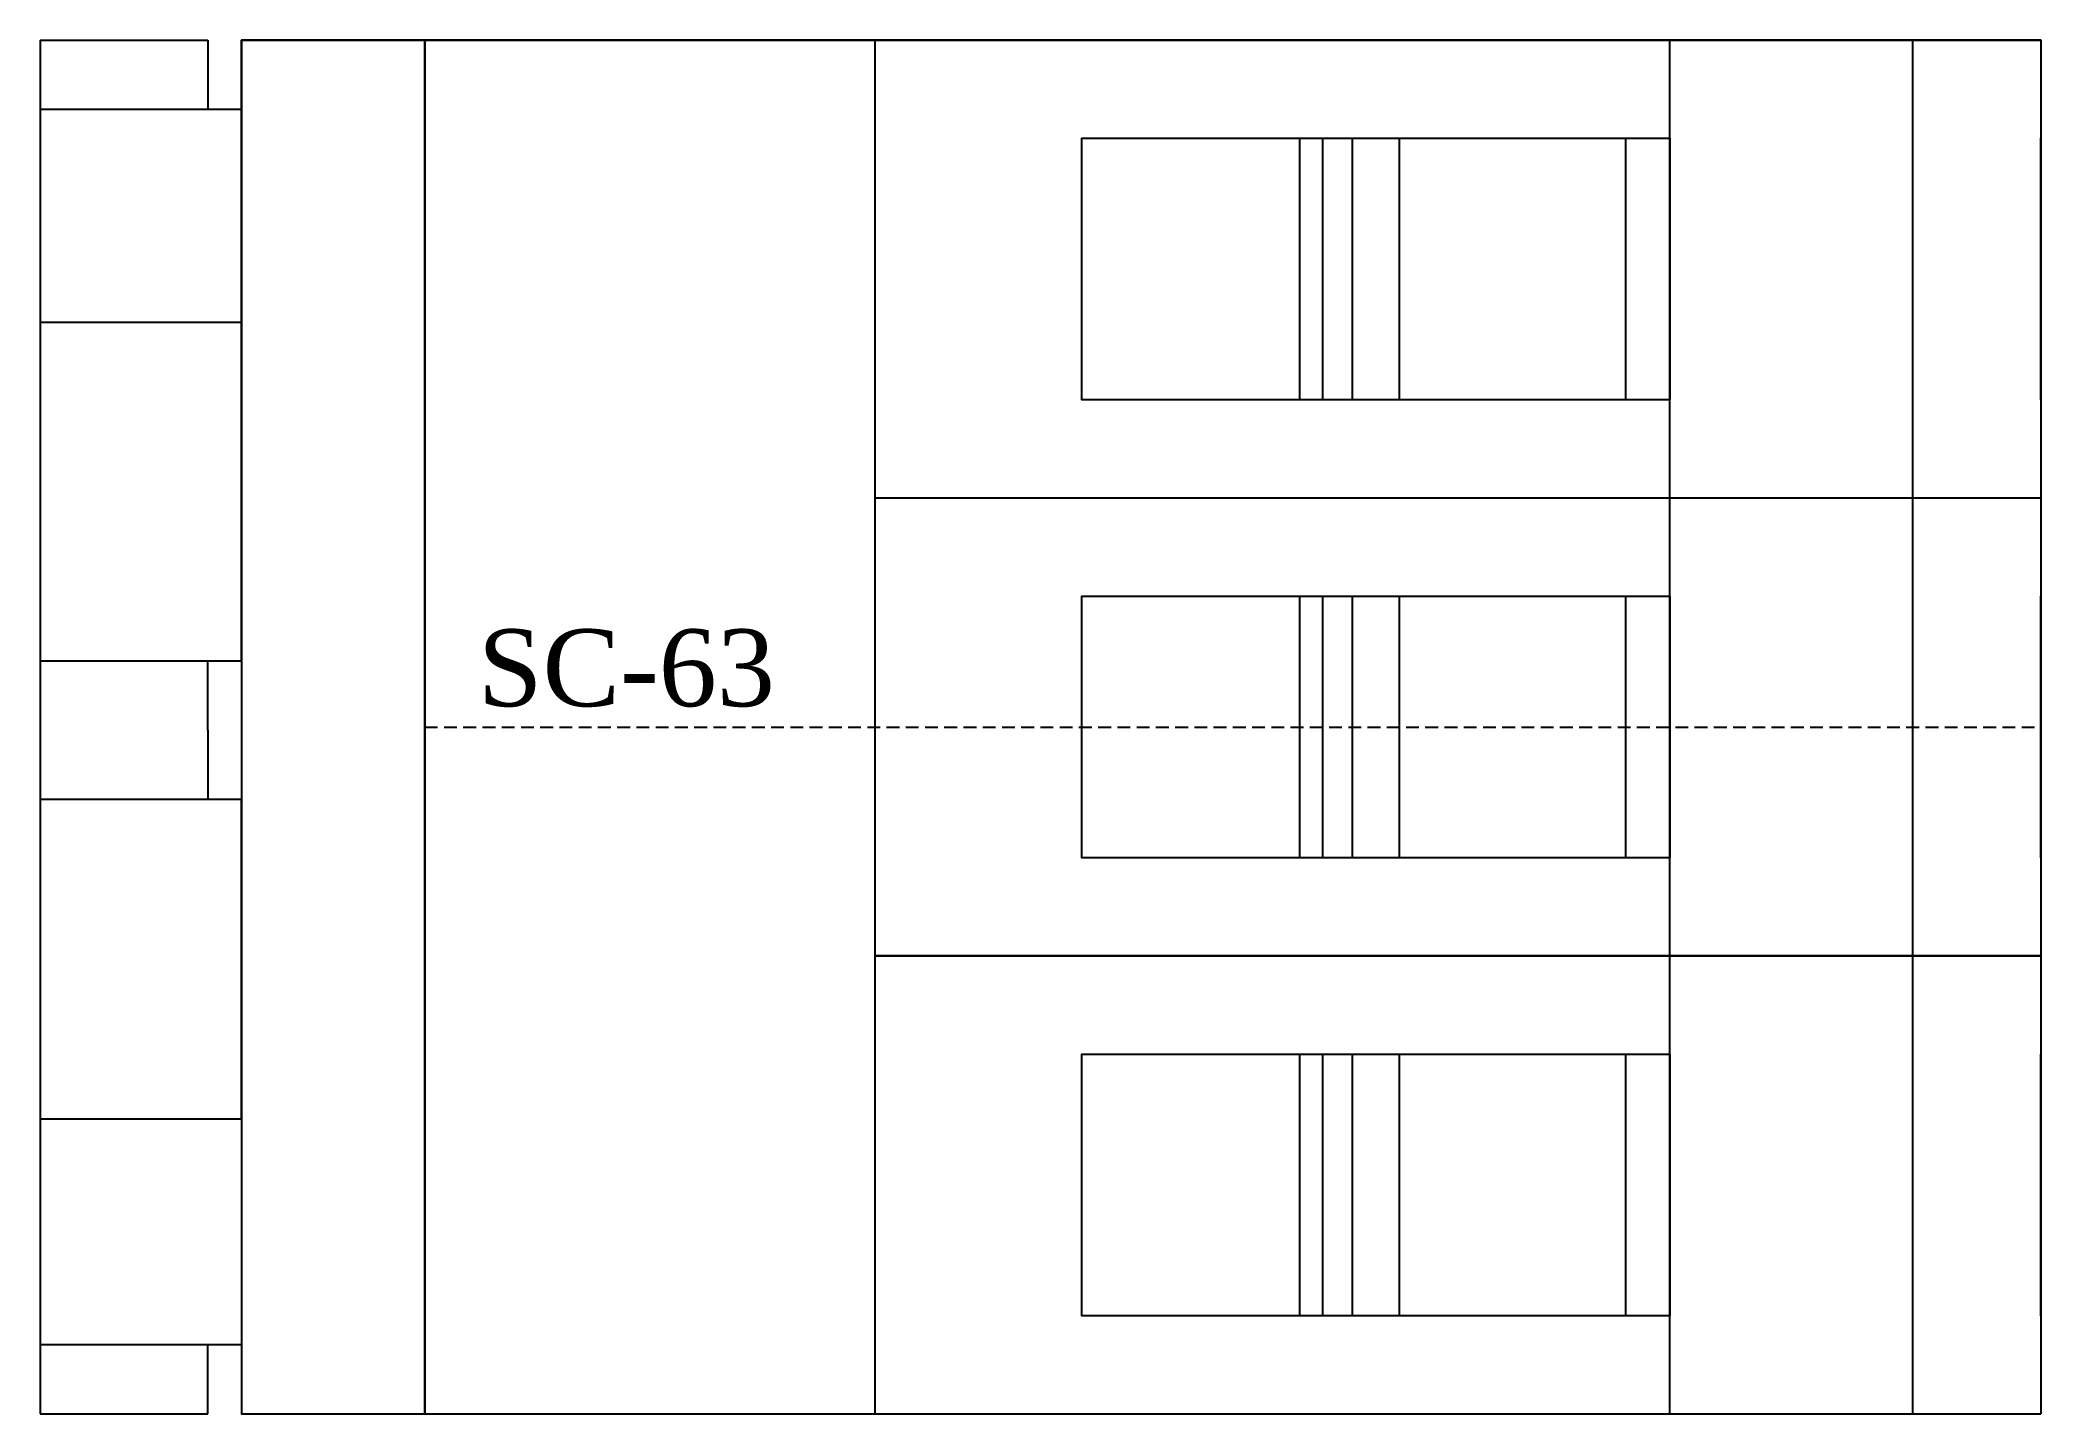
# Model space of a CAD drawing. Extents: x 0 to 78, y 0 to 53.6.
import ezdxf

# ---------------------------------------------------------------- set-up
doc = ezdxf.new("R2010")
doc.units = 0
doc.linetypes.add('DASHED', pattern=[0.75, 0.5, -0.25])
doc.layers.add('--4N-THT. MCB-MCCB-ACB', color=124, linetype='CONTINUOUS')
doc.styles.add('- 03.0', font='times.ttf', dxfattribs={"height": 3})

# ---------------------------------------------------------------- blocks, each defined once
blk = doc.blocks.new('06 - N - SC MCB CHIẾU TRÊN 3 PHASE')
at = {"layer": '--4N-THT. MCB-MCCB-ACB'}
for p, q in [((-15, 26.775), (-8.462, 26.775)), ((-15, 26.775), (-15, -26.775)), ((-8.462, 26.775), (-8.462, 24.071)), ((-8.462, 26.775), (-8.462, 24.571)), ((17.545, 26.775), (17.545, 26.775)), ((17.545, 26.775), (17.545, 8.925)), ((48.535, 26.775), (48.535, 26.775)), ((48.535, 8.925), (48.535, 26.775)), ((57.997, 26.775), (57.997, 26.775)), ((57.997, 26.775), (57.997, 8.925)), ((63, 26.775), (63, -26.775)), ((34.106, 12.75), (34.106, 22.95)), ((36.165, 12.75), (36.165, 22.95)), ((46.82, 12.75), (46.82, 22.95)), ((17.545, 8.925), (17.545, -8.925)), ((48.535, -8.925), (48.535, 8.925)), ((57.997, 8.925), (57.997, -8.925)), ((34.106, -5.1), (34.106, 5.1)), ((36.165, -5.1), (36.165, 5.1)), ((46.82, -5.1), (46.82, 5.1)), ((-8.462, -0.125), (-8.462, 2.579)), ((-8.462, -0.125), (-8.462, -2.829)), ((63, -8.925), (17.545, -8.925)), ((17.545, -8.925), (17.545, -26.775)), ((48.535, -26.775), (48.535, -8.925)), ((57.997, -8.925), (57.997, -26.775)), ((34.106, -22.95), (34.106, -12.75)), ((36.165, -22.95), (36.165, -12.75)), ((46.82, -22.95), (46.82, -12.75)), ((-8.462, -26.775), (-8.462, -24.071)), ((-15, -26.775), (-8.462, -26.775))]:
    blk.add_line(p, q, dxfattribs=at)
at = {"layer": '--4N-THT. MCB-MCCB-ACB', "color": 1}
for p, q in [((35, 12.75), (35, 22.95)), ((38, 12.75), (38, 22.95)), ((35, -5.1), (35, 5.1)), ((38, -5.1), (38, 5.1)), ((35, -22.95), (35, -12.75)), ((38, -22.95), (38, -12.75))]:
    blk.add_line(p, q, dxfattribs=at)
at = {"layer": '--4N-THT. MCB-MCCB-ACB', "color": 2}
for p, q in [((63, 12.75), (63, 22.95)), ((63, -5.1), (63, 5.1)), ((63, -22.95), (63, -12.75))]:
    blk.add_line(p, q, dxfattribs=at)
at = {"layer": '--4N-THT. MCB-MCCB-ACB', "color": 6, "linetype": 'DASHED'}
blk.add_line((0, 0), (63, 0), dxfattribs=at)
at = {"layer": '--4N-THT. MCB-MCCB-ACB'}
for points in [[(-7.142, 26.775), (-7.142, 24.071), (-15, 24.071)], [(17.545, 26.775), (63, 26.775), (63, 26.775), (-7.142, 26.775), (-7.142, 26.775)], [(-7.142, 26.775), (-7.142, 26.775), (-7.142, 8.925)], [(-7.142, 8.925), (-7.142, 26.775), (63, 26.775)], [(63, 26.775), (63, 26.775), (17.545, 26.775)], [(-15, 2.579), (-7.142, 2.579), (-7.142, 15.771), (-15, 15.771)], [(-7.142, 8.925), (-7.142, -8.925)], [(63, 8.925), (17.545, 8.925)], [(-15, -15.271), (-7.142, -15.271), (-7.142, -2.829), (-15, -2.829)], [(-7.142, -8.925), (-7.142, -26.775), (63, -26.775)], [(17.545, -8.925), (63, -8.925)], [(63, -8.925), (17.545, -8.925)], [(-15, -24.071), (-7.142, -24.071)]]:
    blk.add_lwpolyline(points, dxfattribs=at)
at = {"layer": '--4N-THT. MCB-MCCB-ACB', "color": 1}
blk.add_lwpolyline([(0, 26.775), (0, 26.775), (0, -26.775), (0, -26.775)], close=True, dxfattribs=at)
at = {"layer": '--4N-THT. MCB-MCCB-ACB'}
for points in [[(48.535, 12.75), (25.606, 12.75), (25.606, 22.95), (48.535, 22.95)], [(48.535, -5.1), (25.606, -5.1), (25.606, 5.1), (48.535, 5.1)], [(48.535, -22.95), (25.606, -22.95), (25.606, -12.75), (48.535, -12.75)]]:
    blk.add_lwpolyline(points, close=True, dxfattribs=at)
at = {"layer": '--4N-THT. MCB-MCCB-ACB', "color": 3, "insert": (2.068, 3.811), "char_height": 3, "attachment_point": 1, "style": '- 03.0'}
blk.add_mtext_dynamic_manual_height_columns('SC-63', width=4.4924, gutter_width=20, heights=[0], dxfattribs=at)

msp = doc.modelspace()

# ---------------------------------------------------------------- block references
msp.add_blockref('06 - N - SC MCB CHIẾU TRÊN 3 PHASE', (15, 26.775))

doc.saveas('drawing.dxf')
